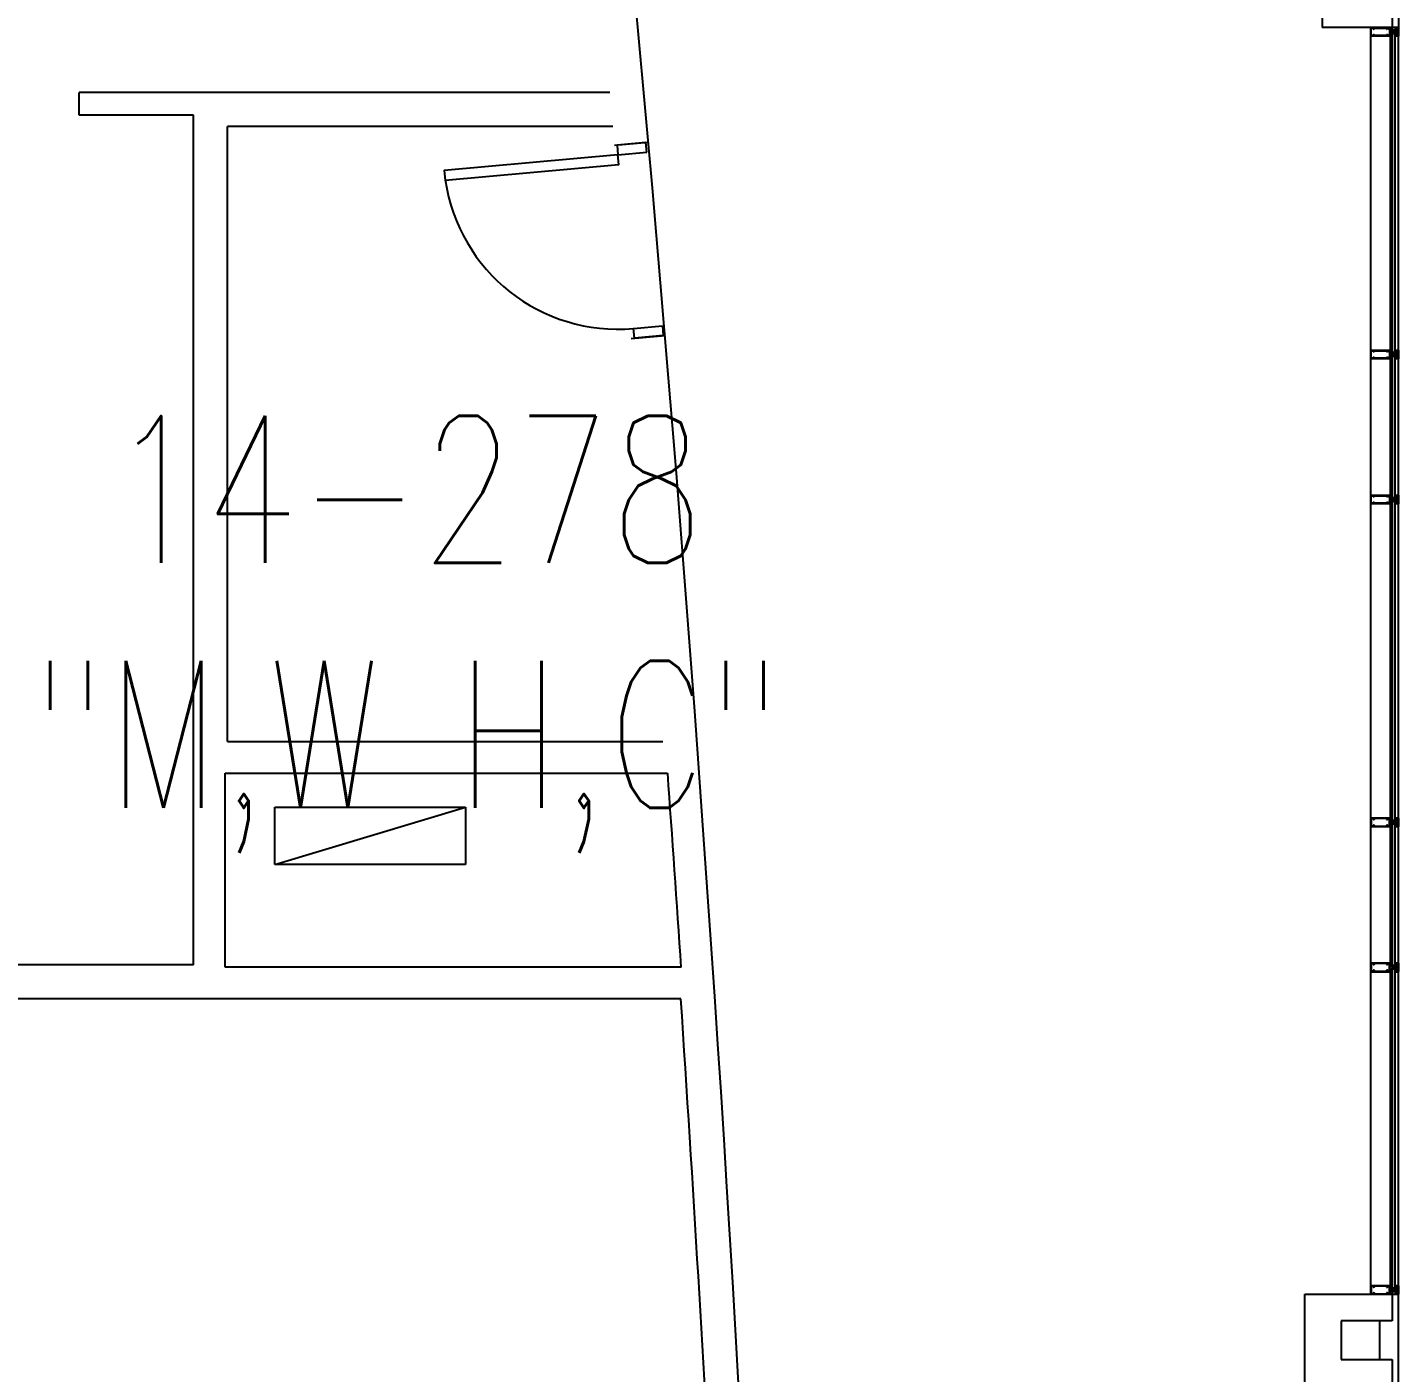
# Model space of a CAD drawing. Extents: x 11182 to 734459, y -1391328 to 152085.
# Drawn here: x 346629 to 353816, y -1300044 to -1292995 of the extents above; entities that cross this region are included whole.
import ezdxf
from ezdxf.enums import TextEntityAlignment as Align

# ---------------------------------------------------------------- set-up
doc = ezdxf.new("R2010")
doc.units = 0
doc.header["$LTSCALE"] = 500
doc.header["$MEASUREMENT"] = 0
for name, color, linetype in [('0_room_data', 7, 'CONTINUOUS'), ('1_Wall_Exist', 251, 'CONTINUOUS'), ('3_Text', 7, 'CONTINUOUS')]:
    doc.layers.add(name, color=color, linetype=linetype)
doc.styles.add('1_200', font='simplex.shx', dxfattribs={"width": 0.75, "height": 460})

# ---------------------------------------------------------------- blocks, each defined once
blk = doc.blocks.new('room_data')
at = {"layer": '3_Text', "style": '1_200', "width": 0.75}
for tag, p in [('ROOMNUM', (0, 0)), ('ROOMUSE', (0, -575))]:
    blk.add_attdef(tag, text='', height=345, dxfattribs=at).set_placement(p, align=Align.MIDDLE_CENTER)

msp = doc.modelspace()

# ---------------------------------------------------------------- linework, layer by layer
at = {"layer": '1_Wall_Exist'}
for p, q in [((353415.5, -1287873.3), (353415.5, -1292996.2)), ((353815.5, -1287873.3), (353815.5, -1292996.2)), ((353782.5, -1292945.2), (353782.5, -1299772.2)), ((353815.5, -1292996.2), (353415.5, -1292996.2)), ((353669.5, -1299633.7), (353669.5, -1292996.2)), ((353669.5, -1293041.2), (353669.5, -1292996.2)), ((353669.5, -1292996.2), (353771.1, -1292996.2)), ((353771.1, -1293041.2), (353669.5, -1293041.2)), ((353672.1, -1293038.1), (353672.1, -1292999.2)), ((353672.1, -1292999.2), (353681.8, -1292999.2)), ((353681.8, -1293038.1), (353672.1, -1293038.1)), ((353689.1, -1292999.2), (353751.6, -1292999.2)), ((353751.6, -1293038.1), (353689.1, -1293038.1)), ((353758.9, -1292999.2), (353763.8, -1292999.2)), ((353763.8, -1293038.1), (353758.9, -1293038.1)), ((353764.6, -1293000), (353764.6, -1293003.5)), ((353764.6, -1293033.8), (353764.6, -1293037.3)), ((353765.4, -1293004.3), (353767.8, -1293004.3)), ((353767.8, -1293033), (353765.4, -1293033)), ((353767.1, -1293000), (353767.1, -1293000.5)), ((353767.1, -1293000.5), (353767.1, -1293001)), ((353767.1, -1293036.4), (353767.1, -1293036.8)), ((353767.1, -1293036.8), (353767.1, -1293037.3)), ((353770.6, -1292999.2), (353767.9, -1292999.2)), ((353767.9, -1293001.8), (353770.6, -1293001.8)), ((353770.6, -1293035.5), (353767.9, -1293035.6)), ((353767.9, -1293038.1), (353770.6, -1293038.1)), ((353768.5, -1293005.1), (353768.5, -1293013.2)), ((353768.5, -1293013.2), (353768.5, -1293024.2)), ((353768.5, -1293024.2), (353768.5, -1293032.2)), ((353771.1, -1292999), (353770.6, -1292999.5)), ((353770.6, -1292999.5), (353770.6, -1292999.2)), ((353770.6, -1293001.8), (353770.6, -1293001.5)), ((353770.6, -1293001.5), (353771.1, -1293002)), ((353771.1, -1293035.3), (353770.6, -1293035.8)), ((353770.6, -1293035.8), (353770.6, -1293035.5)), ((353770.6, -1293038.1), (353770.6, -1293037.9)), ((353770.6, -1293037.9), (353771.1, -1293038.4)), ((353771.1, -1292996.2), (353771.1, -1292999)), ((353771.1, -1293002), (353771.1, -1293015.2)), ((353771.1, -1293015.2), (353772.7, -1293015.2)), ((353772.7, -1293022.1), (353771.1, -1293022.1)), ((353771.1, -1293022.1), (353771.1, -1293035.3)), ((353771.1, -1293038.4), (353771.1, -1293041.2)), ((353772.7, -1293013.6), (353782.4, -1293013.6)), ((353772.7, -1293015.2), (353772.7, -1293013.6)), ((353772.7, -1293023.7), (353772.7, -1293022.1)), ((353782.4, -1293023.7), (353772.7, -1293023.7)), ((353798.4, -1293008.9), (353773, -1293008.9)), ((353773, -1294699.4), (353773, -1293028.5)), ((353798.4, -1293028.5), (353773, -1293028.5)), ((353782.4, -1293013.6), (353782.4, -1293015.2)), ((353782.4, -1293015.2), (353784, -1293015.2)), ((353784, -1293022.1), (353782.4, -1293022.1)), ((353782.4, -1293022.1), (353782.4, -1293023.7)), ((353784, -1293013.6), (353799.7, -1293013.6)), ((353784, -1293015.2), (353784, -1293013.6)), ((353784, -1293023.7), (353784, -1293022.1)), ((353799.7, -1293023.7), (353784, -1293023.7)), ((353785.8, -1293017.3), (353785.8, -1293020.1)), ((353795.7, -1293016.5), (353786.6, -1293016.5)), ((353795.7, -1293020.8), (353786.6, -1293020.8)), ((353796.5, -1293023.5), (353796.7, -1293023.7)), ((353798.4, -1294699.4), (353798.4, -1293028.5)), ((353799.7, -1293000.1), (353799.7, -1292997.6)), ((353800.2, -1293000.6), (353799.7, -1293000.1)), ((353799.7, -1293002.7), (353800.2, -1293002.2)), ((353799.7, -1293002.7), (353799.7, -1293013.6)), ((353799.7, -1293034.7), (353799.7, -1293023.7)), ((353800.2, -1293035.2), (353799.7, -1293034.7)), ((353799.7, -1293037.2), (353800.2, -1293036.7)), ((353799.7, -1293039.7), (353799.7, -1293037.2)), ((353801.5, -1292997.1), (353799.8, -1292996.6)), ((353799.8, -1293040.7), (353801.5, -1293040.2)), ((353799.9, -1292996.2), (353815.5, -1292996.2)), ((353815.5, -1293041.2), (353799.9, -1293041.2)), ((353800, -1292997.4), (353801.3, -1292997.7)), ((353801.3, -1293039.6), (353800, -1293040)), ((353802.8, -1293000.1), (353800.2, -1293000.1)), ((353800.2, -1293000.1), (353800.2, -1293000.6)), ((353800.2, -1293002.2), (353800.2, -1293002.7)), ((353800.2, -1293002.7), (353802.8, -1293002.7)), ((353802.8, -1293034.7), (353800.2, -1293034.7)), ((353800.2, -1293034.7), (353800.2, -1293035.2)), ((353800.2, -1293036.7), (353800.2, -1293037.2)), ((353800.2, -1293037.2), (353802.8, -1293037.2)), ((353802.5, -1293005.6), (353802.8, -1293005.9)), ((353803.6, -1293001.9), (353803.6, -1293000.9)), ((353803.6, -1293036.4), (353803.6, -1293035.5)), ((353803.9, -1292998.4), (353805.9, -1292999)), ((353805.9, -1293038.4), (353803.9, -1293038.9)), ((353814.3, -1292997.4), (353804.2, -1292997.4)), ((353804.2, -1293039.9), (353814.3, -1293039.9)), ((353805.2, -1293018.1), (353804.9, -1293018.4)), ((353804.9, -1293018.4), (353805.2, -1293018.7)), ((353805.9, -1293002.7), (353805.2, -1293003.5)), ((353805.2, -1293003.5), (353805.2, -1293018.1)), ((353805.2, -1293018.7), (353805.2, -1293033.9)), ((353805.2, -1293033.9), (353805.9, -1293034.7)), ((353805.9, -1292999), (353805.9, -1293002.7)), ((353805.9, -1293034.7), (353805.9, -1293038.4)), ((353814.3, -1293039.9), (353814.3, -1292997.4)), ((353815.5, -1299633.7), (353815.5, -1292996.2)), ((353815.5, -1292996.2), (353815.5, -1293041.2)), ((346900.5, -1293454.7), (346900.5, -1293336.7)), ((349681.8, -1293336.7), (346900.5, -1293336.7)), ((347500.5, -1293454.7), (346900.5, -1293454.7)), ((347500.5, -1297906.7), (347500.5, -1293454.7)), ((347678.5, -1296737.7), (347678.5, -1293514.7)), ((349697.8, -1293514.7), (347678.5, -1293514.7)), ((349706.5, -1293613), (349883.8, -1293597)), ((349793.8, -1294624.8), (349971.1, -1294608.9)), ((353669.5, -1294731.7), (353669.5, -1294686.7)), ((353669.5, -1294686.7), (353771.1, -1294686.7)), ((353672.1, -1294728.6), (353672.1, -1294689.7)), ((353672.1, -1294689.7), (353681.8, -1294689.7)), ((353689.1, -1294689.7), (353751.6, -1294689.7)), ((353758.9, -1294689.7), (353763.8, -1294689.7)), ((353764.6, -1294690.5), (353764.6, -1294694)), ((353765.4, -1294694.8), (353767.8, -1294694.8)), ((353767.1, -1294690.5), (353767.1, -1294691)), ((353767.1, -1294691), (353767.1, -1294691.5)), ((353770.6, -1294689.7), (353767.9, -1294689.7)), ((353767.9, -1294692.3), (353770.6, -1294692.3)), ((353768.5, -1294695.6), (353768.5, -1294703.7)), ((353768.5, -1294703.7), (353768.5, -1294714.7)), ((353771.1, -1294689.5), (353770.6, -1294690)), ((353770.6, -1294690), (353770.6, -1294689.7)), ((353770.6, -1294692.3), (353770.6, -1294692)), ((353770.6, -1294692), (353771.1, -1294692.5)), ((353771.1, -1294686.7), (353771.1, -1294689.5)), ((353771.1, -1294692.5), (353771.1, -1294705.7)), ((353771.1, -1294705.7), (353772.7, -1294705.7)), ((353772.7, -1294712.6), (353771.1, -1294712.6)), ((353771.1, -1294712.6), (353771.1, -1294725.8)), ((353772.7, -1294704.1), (353782.4, -1294704.1)), ((353772.7, -1294705.7), (353772.7, -1294704.1)), ((353772.7, -1294714.2), (353772.7, -1294712.6)), ((353798.4, -1294699.4), (353773, -1294699.4)), ((353782.4, -1294704.1), (353782.4, -1294705.7)), ((353782.4, -1294705.7), (353784, -1294705.7)), ((353784, -1294712.6), (353782.4, -1294712.6)), ((353782.4, -1294712.6), (353782.4, -1294714.2)), ((353784, -1294704.1), (353799.7, -1294704.1)), ((353784, -1294705.7), (353784, -1294704.1)), ((353784, -1294714.2), (353784, -1294712.6)), ((353785.8, -1294707.8), (353785.8, -1294710.6)), ((353795.7, -1294707), (353786.6, -1294707)), ((353795.7, -1294711.3), (353786.6, -1294711.3)), ((353796.5, -1294714), (353796.7, -1294714.2)), ((353799.7, -1294690.6), (353799.7, -1294688.1)), ((353800.2, -1294691.1), (353799.7, -1294690.6)), ((353799.7, -1294693.2), (353800.2, -1294692.7)), ((353799.7, -1294693.2), (353799.7, -1294704.1)), ((353801.5, -1294687.6), (353799.8, -1294687.1)), ((353799.9, -1294686.7), (353815.5, -1294686.7)), ((353800, -1294687.9), (353801.3, -1294688.2)), ((353802.8, -1294690.6), (353800.2, -1294690.6)), ((353800.2, -1294690.6), (353800.2, -1294691.1)), ((353800.2, -1294692.7), (353800.2, -1294693.2)), ((353800.2, -1294693.2), (353802.8, -1294693.2)), ((353802.5, -1294696.1), (353802.8, -1294696.4)), ((353803.6, -1294692.4), (353803.6, -1294691.4)), ((353803.9, -1294688.9), (353805.9, -1294689.5)), ((353814.3, -1294687.9), (353804.2, -1294687.9)), ((353805.2, -1294708.6), (353804.9, -1294708.9)), ((353804.9, -1294708.9), (353805.2, -1294709.2)), ((353805.9, -1294693.2), (353805.2, -1294694)), ((353805.2, -1294694), (353805.2, -1294708.6)), ((353805.2, -1294709.2), (353805.2, -1294724.4)), ((353805.9, -1294689.5), (353805.9, -1294693.2)), ((353814.3, -1294730.4), (353814.3, -1294687.9)), ((353815.5, -1294686.7), (353815.5, -1294731.7)), ((353771.1, -1294731.7), (353669.5, -1294731.7)), ((353681.8, -1294728.6), (353672.1, -1294728.6)), ((353751.6, -1294728.6), (353689.1, -1294728.6)), ((353763.8, -1294728.6), (353758.9, -1294728.6)), ((353764.6, -1294724.3), (353764.6, -1294727.8)), ((353767.8, -1294723.5), (353765.4, -1294723.5)), ((353767.1, -1294726.9), (353767.1, -1294727.3)), ((353767.1, -1294727.3), (353767.1, -1294727.8)), ((353770.6, -1294726), (353767.9, -1294726.1)), ((353767.9, -1294728.6), (353770.6, -1294728.6)), ((353768.5, -1294714.7), (353768.5, -1294722.7)), ((353771.1, -1294725.8), (353770.6, -1294726.3)), ((353770.6, -1294726.3), (353770.6, -1294726)), ((353770.6, -1294728.6), (353770.6, -1294728.4)), ((353770.6, -1294728.4), (353771.1, -1294728.9)), ((353771.1, -1294728.9), (353771.1, -1294731.7)), ((353782.4, -1294714.2), (353772.7, -1294714.2)), ((353773, -1295459.4), (353773, -1294719)), ((353798.4, -1294719), (353773, -1294719)), ((353799.7, -1294714.2), (353784, -1294714.2)), ((353798.4, -1295459.4), (353798.4, -1294719)), ((353799.7, -1294725.2), (353799.7, -1294714.2)), ((353800.2, -1294725.7), (353799.7, -1294725.2)), ((353799.7, -1294727.7), (353800.2, -1294727.2)), ((353799.7, -1294730.2), (353799.7, -1294727.7)), ((353799.8, -1294731.2), (353801.5, -1294730.7)), ((353815.5, -1294731.7), (353799.9, -1294731.7)), ((353801.3, -1294730.1), (353800, -1294730.5)), ((353802.8, -1294725.2), (353800.2, -1294725.2)), ((353800.2, -1294725.2), (353800.2, -1294725.7)), ((353800.2, -1294727.2), (353800.2, -1294727.7)), ((353800.2, -1294727.7), (353802.8, -1294727.7)), ((353803.6, -1294726.9), (353803.6, -1294726)), ((353805.9, -1294728.9), (353803.9, -1294729.4)), ((353804.2, -1294730.4), (353814.3, -1294730.4)), ((353805.2, -1294724.4), (353805.9, -1294725.2)), ((353805.9, -1294725.2), (353805.9, -1294728.9)), ((353669.5, -1295491.7), (353669.5, -1295446.7)), ((353669.5, -1295446.7), (353771.1, -1295446.7)), ((353771.1, -1295491.7), (353669.5, -1295491.7)), ((353672.1, -1295488.6), (353672.1, -1295449.7)), ((353672.1, -1295449.7), (353681.8, -1295449.7)), ((353681.8, -1295488.6), (353672.1, -1295488.6)), ((353689.1, -1295449.7), (353751.6, -1295449.7)), ((353751.6, -1295488.6), (353689.1, -1295488.6)), ((353758.9, -1295449.7), (353763.8, -1295449.7)), ((353763.8, -1295488.6), (353758.9, -1295488.6)), ((353764.6, -1295450.5), (353764.6, -1295454)), ((353764.6, -1295484.3), (353764.6, -1295487.8)), ((353765.4, -1295454.8), (353767.8, -1295454.8)), ((353767.8, -1295483.5), (353765.4, -1295483.5)), ((353767.1, -1295450.5), (353767.1, -1295451)), ((353767.1, -1295451), (353767.1, -1295451.5)), ((353767.1, -1295486.9), (353767.1, -1295487.3)), ((353767.1, -1295487.3), (353767.1, -1295487.8)), ((353770.6, -1295449.7), (353767.9, -1295449.7)), ((353767.9, -1295452.3), (353770.6, -1295452.3)), ((353770.6, -1295486), (353767.9, -1295486.1)), ((353767.9, -1295488.6), (353770.6, -1295488.6)), ((353768.5, -1295455.6), (353768.5, -1295463.7)), ((353768.5, -1295463.7), (353768.5, -1295474.7)), ((353768.5, -1295474.7), (353768.5, -1295482.7)), ((353771.1, -1295449.5), (353770.6, -1295450)), ((353770.6, -1295450), (353770.6, -1295449.7)), ((353770.6, -1295452.3), (353770.6, -1295452)), ((353770.6, -1295452), (353771.1, -1295452.5)), ((353771.1, -1295485.8), (353770.6, -1295486.3)), ((353770.6, -1295486.3), (353770.6, -1295486)), ((353770.6, -1295488.6), (353770.6, -1295488.4)), ((353770.6, -1295488.4), (353771.1, -1295488.9)), ((353771.1, -1295446.7), (353771.1, -1295449.5)), ((353771.1, -1295452.5), (353771.1, -1295465.7)), ((353771.1, -1295465.7), (353772.7, -1295465.7)), ((353772.7, -1295472.6), (353771.1, -1295472.6)), ((353771.1, -1295472.6), (353771.1, -1295485.8)), ((353771.1, -1295488.9), (353771.1, -1295491.7)), ((353772.7, -1295464.1), (353782.4, -1295464.1)), ((353772.7, -1295465.7), (353772.7, -1295464.1)), ((353772.7, -1295474.2), (353772.7, -1295472.6)), ((353782.4, -1295474.2), (353772.7, -1295474.2)), ((353798.4, -1295459.4), (353773, -1295459.4)), ((353773, -1297150.9), (353773, -1295479)), ((353798.4, -1295479), (353773, -1295479)), ((353782.4, -1295464.1), (353782.4, -1295465.7)), ((353782.4, -1295465.7), (353784, -1295465.7)), ((353784, -1295472.6), (353782.4, -1295472.6)), ((353782.4, -1295472.6), (353782.4, -1295474.2)), ((353784, -1295464.1), (353799.7, -1295464.1)), ((353784, -1295465.7), (353784, -1295464.1)), ((353784, -1295474.2), (353784, -1295472.6)), ((353799.7, -1295474.2), (353784, -1295474.2)), ((353785.8, -1295467.8), (353785.8, -1295470.6)), ((353795.7, -1295467), (353786.6, -1295467)), ((353795.7, -1295471.3), (353786.6, -1295471.3)), ((353796.5, -1295474), (353796.7, -1295474.2)), ((353798.4, -1297150.9), (353798.4, -1295479)), ((353799.7, -1295450.6), (353799.7, -1295448.1)), ((353800.2, -1295451.1), (353799.7, -1295450.6)), ((353799.7, -1295453.2), (353800.2, -1295452.7)), ((353799.7, -1295453.2), (353799.7, -1295464.1)), ((353799.7, -1295485.2), (353799.7, -1295474.2)), ((353800.2, -1295485.7), (353799.7, -1295485.2)), ((353799.7, -1295487.7), (353800.2, -1295487.2)), ((353799.7, -1295490.2), (353799.7, -1295487.7)), ((353801.5, -1295447.6), (353799.8, -1295447.1)), ((353799.8, -1295491.2), (353801.5, -1295490.7)), ((353799.9, -1295446.7), (353815.5, -1295446.7)), ((353815.5, -1295491.7), (353799.9, -1295491.7)), ((353800, -1295447.9), (353801.3, -1295448.2)), ((353801.3, -1295490.1), (353800, -1295490.5)), ((353802.8, -1295450.6), (353800.2, -1295450.6)), ((353800.2, -1295450.6), (353800.2, -1295451.1)), ((353800.2, -1295452.7), (353800.2, -1295453.2)), ((353800.2, -1295453.2), (353802.8, -1295453.2)), ((353802.8, -1295485.2), (353800.2, -1295485.2)), ((353800.2, -1295485.2), (353800.2, -1295485.7)), ((353800.2, -1295487.2), (353800.2, -1295487.7)), ((353800.2, -1295487.7), (353802.8, -1295487.7)), ((353802.5, -1295456.1), (353802.8, -1295456.4)), ((353803.6, -1295452.4), (353803.6, -1295451.4)), ((353803.6, -1295486.9), (353803.6, -1295486)), ((353803.9, -1295448.9), (353805.9, -1295449.5)), ((353805.9, -1295488.9), (353803.9, -1295489.4)), ((353814.3, -1295447.9), (353804.2, -1295447.9)), ((353804.2, -1295490.4), (353814.3, -1295490.4)), ((353805.2, -1295468.6), (353804.9, -1295468.9)), ((353804.9, -1295468.9), (353805.2, -1295469.2)), ((353805.9, -1295453.2), (353805.2, -1295454)), ((353805.2, -1295454), (353805.2, -1295468.6)), ((353805.2, -1295469.2), (353805.2, -1295484.4)), ((353805.2, -1295484.4), (353805.9, -1295485.2)), ((353805.9, -1295449.5), (353805.9, -1295453.2)), ((353805.9, -1295485.2), (353805.9, -1295488.9)), ((353814.3, -1295490.4), (353814.3, -1295447.9)), ((353815.5, -1295446.7), (353815.5, -1295491.7)), ((347678.5, -1296737.7), (349959.8, -1296737.7)), ((347665.5, -1297919.7), (347665.5, -1296902.7)), ((347665.5, -1296902.7), (349984.9, -1296902.7)), ((347925.7, -1297381.2), (347925.7, -1297081.2)), ((347925.7, -1297081.2), (348925.7, -1297081.2)), ((347925.7, -1297381.2), (348925.7, -1297081.2)), ((348925.7, -1297081.2), (348925.7, -1297381.2)), ((353669.5, -1297138.2), (353669.5, -1297183.2)), ((353771.1, -1297138.2), (353669.5, -1297138.2)), ((353672.1, -1297141.2), (353672.1, -1297180.1)), ((353681.8, -1297141.2), (353672.1, -1297141.2)), ((353751.6, -1297141.2), (353689.1, -1297141.2)), ((353763.8, -1297141.2), (353758.9, -1297141.2)), ((353764.6, -1297145.5), (353764.6, -1297142)), ((353767.8, -1297146.3), (353765.4, -1297146.3)), ((353767.1, -1297142.5), (353767.1, -1297142)), ((353767.1, -1297143), (353767.1, -1297142.5)), ((353767.9, -1297141.2), (353770.6, -1297141.2)), ((353770.6, -1297143.8), (353767.9, -1297143.8)), ((353768.5, -1297155.2), (353768.5, -1297147.1)), ((353768.5, -1297166.2), (353768.5, -1297155.2)), ((353770.6, -1297141.5), (353771.1, -1297141)), ((353770.6, -1297141.2), (353770.6, -1297141.5)), ((353771.1, -1297144), (353770.6, -1297143.5)), ((353770.6, -1297143.5), (353770.6, -1297143.8)), ((353771.1, -1297141), (353771.1, -1297138.2)), ((353771.1, -1297157.2), (353771.1, -1297144)), ((353772.7, -1297157.2), (353771.1, -1297157.2)), ((353782.4, -1297155.6), (353772.7, -1297155.6)), ((353772.7, -1297155.6), (353772.7, -1297157.2)), ((353798.4, -1297150.9), (353773, -1297150.9)), ((353782.4, -1297157.2), (353782.4, -1297155.6)), ((353784, -1297157.2), (353782.4, -1297157.2)), ((353799.7, -1297155.6), (353784, -1297155.6)), ((353784, -1297155.6), (353784, -1297157.2)), ((353796.5, -1297155.9), (353796.7, -1297155.6)), ((353799.7, -1297139.6), (353799.7, -1297142.1)), ((353799.7, -1297142.1), (353800.2, -1297142.6)), ((353800.2, -1297144.1), (353799.7, -1297144.6)), ((353799.8, -1297138.6), (353801.5, -1297139.1)), ((353815.5, -1297138.2), (353799.9, -1297138.2)), ((353801.3, -1297139.7), (353800, -1297139.3)), ((353800.2, -1297142.1), (353802.8, -1297142.1)), ((353800.2, -1297142.6), (353800.2, -1297142.1)), ((353800.2, -1297144.6), (353800.2, -1297144.1)), ((353802.8, -1297144.6), (353800.2, -1297144.6)), ((353803.6, -1297142.9), (353803.6, -1297143.8)), ((353805.9, -1297140.9), (353803.9, -1297140.4)), ((353804.2, -1297139.4), (353814.3, -1297139.4)), ((353805.2, -1297145.4), (353805.9, -1297144.6)), ((353805.2, -1297160.7), (353805.2, -1297145.4)), ((353805.9, -1297144.6), (353805.9, -1297140.9)), ((353814.3, -1297139.4), (353814.3, -1297181.9)), ((353815.5, -1297183.2), (353815.5, -1297138.2)), ((353669.5, -1297183.2), (353771.1, -1297183.2)), ((353672.1, -1297180.1), (353681.8, -1297180.1)), ((353689.1, -1297180.1), (353751.6, -1297180.1)), ((353758.9, -1297180.1), (353763.8, -1297180.1)), ((353764.6, -1297179.3), (353764.6, -1297175.8)), ((353765.4, -1297175), (353767.8, -1297175)), ((353767.1, -1297178.8), (353767.1, -1297178.4)), ((353767.1, -1297179.3), (353767.1, -1297178.8)), ((353767.9, -1297177.6), (353770.6, -1297177.5)), ((353770.6, -1297180.1), (353767.9, -1297180.1)), ((353768.5, -1297174.2), (353768.5, -1297166.2)), ((353770.6, -1297177.8), (353771.1, -1297177.3)), ((353770.6, -1297177.5), (353770.6, -1297177.8)), ((353771.1, -1297180.4), (353770.6, -1297179.9)), ((353770.6, -1297179.9), (353770.6, -1297180.1)), ((353771.1, -1297164.1), (353772.7, -1297164.1)), ((353771.1, -1297177.3), (353771.1, -1297164.1)), ((353771.1, -1297183.2), (353771.1, -1297180.4)), ((353772.7, -1297164.1), (353772.7, -1297165.7)), ((353772.7, -1297165.7), (353782.4, -1297165.7)), ((353773, -1297910.9), (353773, -1297170.5)), ((353798.4, -1297170.5), (353773, -1297170.5)), ((353782.4, -1297165.7), (353782.4, -1297164.1)), ((353782.4, -1297164.1), (353784, -1297164.1)), ((353784, -1297164.1), (353784, -1297165.7)), ((353784, -1297165.7), (353799.7, -1297165.7)), ((353785.8, -1297162.1), (353785.8, -1297159.3)), ((353795.7, -1297158.5), (353786.6, -1297158.5)), ((353795.7, -1297162.8), (353786.6, -1297162.8)), ((353798.4, -1297910.9), (353798.4, -1297170.5)), ((353799.7, -1297165.7), (353799.7, -1297176.6)), ((353799.7, -1297176.6), (353800.2, -1297177.2)), ((353800.2, -1297178.7), (353799.7, -1297179.2)), ((353799.7, -1297179.2), (353799.7, -1297181.7)), ((353801.5, -1297182.2), (353799.8, -1297182.7)), ((353799.9, -1297183.2), (353815.5, -1297183.2)), ((353800, -1297181.9), (353801.3, -1297181.6)), ((353800.2, -1297176.6), (353802.8, -1297176.6)), ((353800.2, -1297177.2), (353800.2, -1297176.6)), ((353800.2, -1297179.2), (353800.2, -1297178.7)), ((353802.8, -1297179.2), (353800.2, -1297179.2)), ((353802.5, -1297173.8), (353802.8, -1297173.4)), ((353803.6, -1297177.4), (353803.6, -1297178.4)), ((353803.9, -1297180.9), (353805.9, -1297180.3)), ((353814.3, -1297181.9), (353804.2, -1297181.9)), ((353804.9, -1297160.9), (353805.2, -1297160.7)), ((353805.2, -1297161.2), (353804.9, -1297160.9)), ((353805.2, -1297175.9), (353805.2, -1297161.2)), ((353805.9, -1297176.6), (353805.2, -1297175.9)), ((353805.9, -1297180.3), (353805.9, -1297176.6)), ((348925.7, -1297381.2), (347925.7, -1297381.2)), ((347500.5, -1297906.7), (345428.5, -1297906.7)), ((350056, -1297919.7), (347665.5, -1297919.7)), ((353669.5, -1297898.2), (353669.5, -1297943.2)), ((353771.1, -1297898.2), (353669.5, -1297898.2)), ((353669.5, -1297943.2), (353771.1, -1297943.2)), ((353672.1, -1297901.2), (353672.1, -1297940.1)), ((353681.8, -1297901.2), (353672.1, -1297901.2)), ((353672.1, -1297940.1), (353681.8, -1297940.1)), ((353751.6, -1297901.2), (353689.1, -1297901.2)), ((353689.1, -1297940.1), (353751.6, -1297940.1)), ((353763.8, -1297901.2), (353758.9, -1297901.2)), ((353758.9, -1297940.1), (353763.8, -1297940.1)), ((353764.6, -1297905.5), (353764.6, -1297902)), ((353764.6, -1297939.3), (353764.6, -1297935.8)), ((353767.8, -1297906.3), (353765.4, -1297906.3)), ((353765.4, -1297935), (353767.8, -1297935)), ((353767.1, -1297902.5), (353767.1, -1297902)), ((353767.1, -1297903), (353767.1, -1297902.5)), ((353767.1, -1297938.8), (353767.1, -1297938.4)), ((353767.1, -1297939.3), (353767.1, -1297938.8)), ((353767.9, -1297901.2), (353770.6, -1297901.2)), ((353770.6, -1297903.8), (353767.9, -1297903.8)), ((353767.9, -1297937.6), (353770.6, -1297937.5)), ((353770.6, -1297940.1), (353767.9, -1297940.1)), ((353768.5, -1297915.2), (353768.5, -1297907.1)), ((353768.5, -1297926.2), (353768.5, -1297915.2)), ((353768.5, -1297934.2), (353768.5, -1297926.2)), ((353770.6, -1297901.5), (353771.1, -1297901)), ((353770.6, -1297901.2), (353770.6, -1297901.5)), ((353771.1, -1297904), (353770.6, -1297903.5)), ((353770.6, -1297903.5), (353770.6, -1297903.8)), ((353770.6, -1297937.8), (353771.1, -1297937.3)), ((353770.6, -1297937.5), (353770.6, -1297937.8)), ((353771.1, -1297940.4), (353770.6, -1297939.9)), ((353770.6, -1297939.9), (353770.6, -1297940.1)), ((353771.1, -1297901), (353771.1, -1297898.2)), ((353771.1, -1297917.2), (353771.1, -1297904)), ((353772.7, -1297917.2), (353771.1, -1297917.2)), ((353771.1, -1297924.1), (353772.7, -1297924.1)), ((353771.1, -1297937.3), (353771.1, -1297924.1)), ((353771.1, -1297943.2), (353771.1, -1297940.4)), ((353782.4, -1297915.6), (353772.7, -1297915.6)), ((353772.7, -1297915.6), (353772.7, -1297917.2)), ((353772.7, -1297924.1), (353772.7, -1297925.7)), ((353772.7, -1297925.7), (353782.4, -1297925.7)), ((353798.4, -1297910.9), (353773, -1297910.9)), ((353773, -1299601.4), (353773, -1297930.5)), ((353798.4, -1297930.5), (353773, -1297930.5)), ((353782.4, -1297917.2), (353782.4, -1297915.6)), ((353784, -1297917.2), (353782.4, -1297917.2)), ((353782.4, -1297925.7), (353782.4, -1297924.1)), ((353782.4, -1297924.1), (353784, -1297924.1)), ((353799.7, -1297915.6), (353784, -1297915.6)), ((353784, -1297915.6), (353784, -1297917.2)), ((353784, -1297924.1), (353784, -1297925.7)), ((353784, -1297925.7), (353799.7, -1297925.7)), ((353785.8, -1297922.1), (353785.8, -1297919.3)), ((353795.7, -1297918.5), (353786.6, -1297918.5)), ((353795.7, -1297922.8), (353786.6, -1297922.8)), ((353796.5, -1297915.9), (353796.7, -1297915.6)), ((353798.4, -1299601.4), (353798.4, -1297930.5)), ((353799.7, -1297899.6), (353799.7, -1297902.1)), ((353799.7, -1297902.1), (353800.2, -1297902.6)), ((353800.2, -1297904.1), (353799.7, -1297904.6)), ((353799.7, -1297925.7), (353799.7, -1297936.6)), ((353799.7, -1297936.6), (353800.2, -1297937.2)), ((353800.2, -1297938.7), (353799.7, -1297939.2)), ((353799.7, -1297939.2), (353799.7, -1297941.7)), ((353799.8, -1297898.6), (353801.5, -1297899.1)), ((353801.5, -1297942.2), (353799.8, -1297942.7)), ((353815.5, -1297898.2), (353799.9, -1297898.2)), ((353799.9, -1297943.2), (353815.5, -1297943.2)), ((353801.3, -1297899.7), (353800, -1297899.3)), ((353800, -1297941.9), (353801.3, -1297941.6)), ((353800.2, -1297902.1), (353802.8, -1297902.1)), ((353800.2, -1297902.6), (353800.2, -1297902.1)), ((353800.2, -1297904.6), (353800.2, -1297904.1)), ((353802.8, -1297904.6), (353800.2, -1297904.6)), ((353800.2, -1297936.6), (353802.8, -1297936.6)), ((353800.2, -1297937.2), (353800.2, -1297936.6)), ((353800.2, -1297939.2), (353800.2, -1297938.7)), ((353802.8, -1297939.2), (353800.2, -1297939.2)), ((353802.5, -1297933.8), (353802.8, -1297933.4)), ((353803.6, -1297902.9), (353803.6, -1297903.8)), ((353803.6, -1297937.4), (353803.6, -1297938.4)), ((353805.9, -1297900.9), (353803.9, -1297900.4)), ((353803.9, -1297940.9), (353805.9, -1297940.3)), ((353804.2, -1297899.4), (353814.3, -1297899.4)), ((353814.3, -1297941.9), (353804.2, -1297941.9)), ((353804.9, -1297920.9), (353805.2, -1297920.7)), ((353805.2, -1297921.2), (353804.9, -1297920.9)), ((353805.2, -1297905.4), (353805.9, -1297904.6)), ((353805.2, -1297920.7), (353805.2, -1297905.4)), ((353805.2, -1297935.9), (353805.2, -1297921.2)), ((353805.9, -1297936.6), (353805.2, -1297935.9)), ((353805.9, -1297904.6), (353805.9, -1297900.9)), ((353805.9, -1297940.3), (353805.9, -1297936.6)), ((353814.3, -1297899.4), (353814.3, -1297941.9)), ((353815.5, -1297943.2), (353815.5, -1297898.2)), ((350054.1, -1298084.7), (337267, -1298084.7)), ((353669.5, -1299588.7), (353669.5, -1299633.7)), ((353771.1, -1299588.7), (353669.5, -1299588.7)), ((353672.1, -1299591.7), (353672.1, -1299630.6)), ((353681.8, -1299591.7), (353672.1, -1299591.7)), ((353751.6, -1299591.7), (353689.1, -1299591.7)), ((353763.8, -1299591.7), (353758.9, -1299591.7)), ((353764.6, -1299596), (353764.6, -1299592.5)), ((353767.8, -1299596.8), (353765.4, -1299596.8)), ((353767.1, -1299593), (353767.1, -1299592.5)), ((353767.1, -1299593.5), (353767.1, -1299593)), ((353767.9, -1299591.7), (353770.6, -1299591.7)), ((353770.6, -1299594.3), (353767.9, -1299594.3)), ((353768.5, -1299605.7), (353768.5, -1299597.6)), ((353770.6, -1299592), (353771.1, -1299591.5)), ((353770.6, -1299591.7), (353770.6, -1299592)), ((353771.1, -1299594.5), (353770.6, -1299594)), ((353770.6, -1299594), (353770.6, -1299594.3)), ((353771.1, -1299591.5), (353771.1, -1299588.7)), ((353771.1, -1299607.7), (353771.1, -1299594.5)), ((353799.7, -1299590.1), (353799.7, -1299592.6)), ((353799.7, -1299592.6), (353800.2, -1299593.1)), ((353800.2, -1299594.6), (353799.7, -1299595.1)), ((353799.8, -1299589.1), (353801.5, -1299589.6)), ((353815.5, -1299588.7), (353799.9, -1299588.7)), ((353801.3, -1299590.2), (353800, -1299589.8)), ((353800.2, -1299592.6), (353802.8, -1299592.6)), ((353800.2, -1299593.1), (353800.2, -1299592.6)), ((353800.2, -1299595.1), (353800.2, -1299594.6)), ((353802.8, -1299595.1), (353800.2, -1299595.1)), ((353803.6, -1299593.4), (353803.6, -1299594.3)), ((353805.9, -1299591.4), (353803.9, -1299590.9)), ((353804.2, -1299589.9), (353814.3, -1299589.9)), ((353805.2, -1299595.9), (353805.9, -1299595.1)), ((353805.2, -1299611.2), (353805.2, -1299595.9)), ((353805.9, -1299595.1), (353805.9, -1299591.4)), ((353814.3, -1299589.9), (353814.3, -1299632.4)), ((353815.5, -1299633.7), (353815.5, -1299588.7)), ((353323.5, -1299633.7), (353815.5, -1299633.7)), ((353323.5, -1300113.7), (353323.5, -1299633.7)), ((353669.5, -1299633.7), (353771.1, -1299633.7)), ((353672.1, -1299630.6), (353681.8, -1299630.6)), ((353689.1, -1299630.6), (353751.6, -1299630.6)), ((353758.9, -1299630.6), (353763.8, -1299630.6)), ((353764.6, -1299629.8), (353764.6, -1299626.3)), ((353765.4, -1299625.5), (353767.8, -1299625.5)), ((353767.1, -1299629.3), (353767.1, -1299628.9)), ((353767.1, -1299629.8), (353767.1, -1299629.3)), ((353767.9, -1299628.1), (353770.6, -1299628)), ((353770.6, -1299630.6), (353767.9, -1299630.6)), ((353768.5, -1299616.7), (353768.5, -1299605.7)), ((353768.5, -1299624.7), (353768.5, -1299616.7)), ((353770.6, -1299628.3), (353771.1, -1299627.8)), ((353770.6, -1299628), (353770.6, -1299628.3)), ((353771.1, -1299630.9), (353770.6, -1299630.4)), ((353770.6, -1299630.4), (353770.6, -1299630.6)), ((353772.7, -1299607.7), (353771.1, -1299607.7)), ((353771.1, -1299614.6), (353772.7, -1299614.6)), ((353771.1, -1299627.8), (353771.1, -1299614.6)), ((353771.1, -1299633.7), (353771.1, -1299630.9)), ((353782.4, -1299606.1), (353772.7, -1299606.1)), ((353772.7, -1299606.1), (353772.7, -1299607.7)), ((353772.7, -1299614.6), (353772.7, -1299616.2)), ((353772.7, -1299616.2), (353782.4, -1299616.2)), ((353798.4, -1299601.4), (353773, -1299601.4)), ((353798.4, -1299621), (353773, -1299621)), ((353782.4, -1299607.7), (353782.4, -1299606.1)), ((353784, -1299607.7), (353782.4, -1299607.7)), ((353782.4, -1299616.2), (353782.4, -1299614.6)), ((353782.4, -1299614.6), (353784, -1299614.6)), ((353799.7, -1299606.1), (353784, -1299606.1)), ((353784, -1299606.1), (353784, -1299607.7)), ((353784, -1299614.6), (353784, -1299616.2)), ((353784, -1299616.2), (353799.7, -1299616.2)), ((353785.8, -1299612.6), (353785.8, -1299609.8)), ((353795.7, -1299609), (353786.6, -1299609)), ((353795.7, -1299613.3), (353786.6, -1299613.3)), ((353796.5, -1299606.4), (353796.7, -1299606.1)), ((353799.7, -1299616.2), (353799.7, -1299627.1)), ((353799.7, -1299627.1), (353800.2, -1299627.7)), ((353800.2, -1299629.2), (353799.7, -1299629.7)), ((353799.7, -1299629.7), (353799.7, -1299632.2)), ((353801.5, -1299632.7), (353799.8, -1299633.2)), ((353799.9, -1299633.7), (353815.5, -1299633.7)), ((353800, -1299632.4), (353801.3, -1299632.1)), ((353800.2, -1299627.1), (353802.8, -1299627.1)), ((353800.2, -1299627.7), (353800.2, -1299627.1)), ((353800.2, -1299629.7), (353800.2, -1299629.2)), ((353802.8, -1299629.7), (353800.2, -1299629.7)), ((353802.5, -1299624.3), (353802.8, -1299623.9)), ((353803.6, -1299627.9), (353803.6, -1299628.9)), ((353803.9, -1299631.4), (353805.9, -1299630.8)), ((353814.3, -1299632.4), (353804.2, -1299632.4)), ((353804.9, -1299611.4), (353805.2, -1299611.2)), ((353805.2, -1299611.7), (353804.9, -1299611.4)), ((353805.2, -1299626.4), (353805.2, -1299611.7)), ((353805.9, -1299627.1), (353805.2, -1299626.4)), ((353805.9, -1299630.8), (353805.9, -1299627.1)), ((353815.5, -1300113.7), (353815.5, -1299633.7)), ((353514, -1299772.2), (353514, -1299975.2)), ((353782.5, -1299772.2), (353514, -1299772.2)), ((353717, -1299975.2), (353717, -1299772.2)), ((353514, -1299975.2), (353782.5, -1299975.2)), ((353782.5, -1299975.2), (353782.5, -1307392.2))]:
    msp.add_line(p, q, dxfattribs=at)
for points in [[(353792.1, -1293016.5), (353792.1, -1293020.8)], [(353799.7, -1293029), (353802.8, -1293032.1), (353802.8, -1293005.2), (353799.7, -1293008.4)], [(353792.1, -1294707), (353792.1, -1294711.3)], [(353799.7, -1294719.5), (353802.8, -1294722.6), (353802.8, -1294695.7), (353799.7, -1294698.9)], [(353792.1, -1295467), (353792.1, -1295471.3)], [(353799.7, -1295479.5), (353802.8, -1295482.6), (353802.8, -1295455.7), (353799.7, -1295458.9)], [(353799.7, -1297155.6), (353799.7, -1297144.6)], [(353799.7, -1297150.3), (353802.8, -1297147.2), (353802.8, -1297174.1), (353799.7, -1297170.9)], [(353792.1, -1297162.8), (353792.1, -1297158.5)], [(353792.1, -1297922.8), (353792.1, -1297918.5)], [(353799.7, -1297915.6), (353799.7, -1297904.6)], [(353799.7, -1297910.3), (353802.8, -1297907.2), (353802.8, -1297934.1), (353799.7, -1297930.9)], [(353799.7, -1299606.1), (353799.7, -1299595.1)], [(353799.7, -1299600.8), (353802.8, -1299597.7), (353802.8, -1299624.6), (353799.7, -1299621.4)], [(353792.1, -1299613.3), (353792.1, -1299609)]]:
    msp.add_lwpolyline(points, dxfattribs=at)
for points in [[(353796.5, -1293013.6), (353796.5, -1293015.7, -0.414214), (353795.7, -1293016.5)], [(353795.7, -1293020.8, -0.414214), (353796.5, -1293021.6), (353796.5, -1293023.7)], [(353796.5, -1294704.1), (353796.5, -1294706.2, -0.414214), (353795.7, -1294707)], [(353795.7, -1294711.3, -0.414214), (353796.5, -1294712.1), (353796.5, -1294714.2)], [(353796.5, -1295464.1), (353796.5, -1295466.2, -0.414214), (353795.7, -1295467)], [(353795.7, -1295471.3, -0.414214), (353796.5, -1295472.1), (353796.5, -1295474.2)], [(353795.7, -1297158.5, 0.414214), (353796.5, -1297157.7), (353796.5, -1297155.6)], [(353796.5, -1297165.7), (353796.5, -1297163.6, 0.414214), (353795.7, -1297162.8)], [(353795.7, -1297918.5, 0.414214), (353796.5, -1297917.7), (353796.5, -1297915.6)], [(353796.5, -1297925.7), (353796.5, -1297923.6, 0.414214), (353795.7, -1297922.8)], [(353795.7, -1299609, 0.414214), (353796.5, -1299608.2), (353796.5, -1299606.1)], [(353796.5, -1299616.2), (353796.5, -1299614.1, 0.414214), (353795.7, -1299613.3)]]:
    msp.add_lwpolyline(points, format="xyb", dxfattribs=at)
for points in [[(349875.4, -1293648.8), (349870.9, -1293598.2), (349719.5, -1293611.8), (349724, -1293662.4)], [(348818.2, -1293794.8), (349728.6, -1293713), (349724, -1293662.4), (348813.7, -1293744.2)], [(349957.2, -1294559.1), (349961.7, -1294609.7), (349810.4, -1294623.3), (349805.8, -1294572.7)]]:
    msp.add_lwpolyline(points, close=True, dxfattribs=at)
for centre, radius, start, end in [((146666.9, -1311643.7), 204016.7, 357.705496, 6.692989), ((353685.4, -1293000.6), 3.92, 159.14605, 228.07125), ((353685.4, -1293036.7), 3.92, 131.92875, 200.85395), ((353683.3, -1293002.5), 1.08, 244.59664, 25.40336), ((353683.3, -1293034.8), 1.08, 334.59664, 115.40336), ((353685.4, -1293000.6), 1.89, 308.62064, 231.37936), ((353685.4, -1293036.7), 1.89, 128.62064, 51.37936), ((353687.6, -1293002.5), 1.12, 159.25175, 290.74825), ((353687.6, -1293034.8), 1.12, 69.25175, 200.74825), ((353685.4, -1293000.6), 3.92, 311.92875, 20.85395), ((353685.4, -1293036.7), 3.92, 339.14605, 48.07125), ((353755.2, -1293000.6), 3.92, 159.14605, 228.07125), ((353755.2, -1293036.7), 3.92, 131.92875, 200.85395), ((353753.1, -1293002.5), 1.08, 244.59664, 25.40336), ((353753.1, -1293034.8), 1.08, 334.59664, 115.40336), ((353755.2, -1293000.6), 1.89, 308.62064, 231.37936), ((353755.2, -1293036.7), 1.89, 128.62064, 51.37936), ((353757.4, -1293002.5), 1.12, 159.25175, 290.74825), ((353757.4, -1293034.8), 1.12, 69.25175, 200.74825), ((353755.2, -1293000.6), 3.92, 311.92875, 20.85395), ((353755.2, -1293036.7), 3.92, 339.14605, 48.07125), ((353763.8, -1293000), 0.787, 360, 90), ((353763.8, -1293037.3), 0.787, 270, 360), ((353765.4, -1293003.5), 0.787, 180, 270), ((353765.4, -1293033.8), 0.787, 90, 180), ((353767.9, -1293000), 0.787, 90, 180), ((353767.9, -1293001), 0.787, 179.50214, 269.50214), ((353767.9, -1293036.4), 0.787, 90.49786, 180.49786), ((353767.9, -1293037.3), 0.787, 180, 270), ((353767.8, -1293005.1), 0.787, 360, 90), ((353767.8, -1293032.2), 0.787, 270, 360), ((353773, -1293000.2), 1.94, 90, 270), ((353773, -1293037.1), 1.94, 90, 270), ((353771.1, -1292993.9), 2.27, 268.96577, 323.56766), ((353770.3, -1293006.8), 2.94, 23.89703, 74.05189), ((353770.3, -1293030.6), 2.94, 285.94811, 336.10297), ((353771.1, -1293043.4), 2.27, 36.43234, 91.03423), ((353786.6, -1293017.3), 0.787, 90, 180), ((353786.6, -1293020.1), 0.787, 180, 270), ((353799.6, -1292995), 1.31, 204.27601, 276.35159), ((353798.4, -1293001), 1.49, 270, 90), ((353800.1, -1293007.2), 2.02, 102.61839, 150.30949), ((353800.1, -1293030.1), 2.02, 209.6905, 257.38161), ((353798.4, -1293036.3), 1.49, 270, 90), ((353799.6, -1293042.3), 1.31, 83.64841, 155.72398), ((353799.9, -1292996.4), 0.237, 90, 255), ((353799.9, -1292997.6), 0.254, 75, 180), ((353799.9, -1293039.7), 0.254, 180, 285), ((353799.9, -1293040.9), 0.237, 105, 270), ((353802.8, -1292997.3), 1.57, 196.45391, 313.54608), ((353802.8, -1293040.1), 1.57, 46.45391, 163.54608), ((353802.8, -1292997.4), 1.4, 165, 360), ((353802.8, -1293039.9), 1.4, 360, 195), ((353802.8, -1293000.9), 0.787, 360, 90), ((353802.8, -1293001.9), 0.787, 270, 360), ((353802.8, -1293035.5), 0.787, 360, 90), ((353802.8, -1293036.4), 0.787, 270, 360), ((349724, -1293662.4), 914, 188.32028, 275.13414), ((353685.4, -1294691.1), 3.92, 159.14605, 228.07125), ((353683.3, -1294693), 1.08, 244.59664, 25.40336), ((353685.4, -1294691.1), 1.89, 308.62064, 231.37936), ((353687.6, -1294693), 1.12, 159.25175, 290.74825), ((353685.4, -1294691.1), 3.92, 311.92875, 20.85395), ((353755.2, -1294691.1), 3.92, 159.14605, 228.07125), ((353753.1, -1294693), 1.08, 244.59664, 25.40336), ((353755.2, -1294691.1), 1.89, 308.62064, 231.37936), ((353757.4, -1294693), 1.12, 159.25175, 290.74825), ((353755.2, -1294691.1), 3.92, 311.92875, 20.85395), ((353763.8, -1294690.5), 0.787, 360, 90), ((353765.4, -1294694), 0.787, 180, 270), ((353767.9, -1294690.5), 0.787, 90, 180), ((353767.9, -1294691.5), 0.787, 179.50214, 269.50214), ((353767.8, -1294695.6), 0.787, 360, 90), ((353773, -1294690.7), 1.94, 90, 270), ((353771.1, -1294684.4), 2.27, 268.96577, 323.56766), ((353770.3, -1294697.3), 2.94, 23.89703, 74.05189), ((353786.6, -1294707.8), 0.787, 90, 180), ((353786.6, -1294710.6), 0.787, 180, 270), ((353799.6, -1294685.5), 1.31, 204.27601, 276.35159), ((353798.4, -1294691.5), 1.49, 270, 90), ((353800.1, -1294697.7), 2.02, 102.61839, 150.30949), ((353799.9, -1294686.9), 0.237, 90, 255), ((353799.9, -1294688.1), 0.254, 75, 180), ((353802.8, -1294687.8), 1.57, 196.45391, 313.54608), ((353802.8, -1294687.9), 1.4, 165, 360), ((353802.8, -1294691.4), 0.787, 360, 90), ((353802.8, -1294692.4), 0.787, 270, 360), ((353685.4, -1294727.2), 3.92, 131.92875, 200.85395), ((353683.3, -1294725.3), 1.08, 334.59664, 115.40336), ((353685.4, -1294727.2), 1.89, 128.62064, 51.37936), ((353687.6, -1294725.3), 1.12, 69.25175, 200.74825), ((353685.4, -1294727.2), 3.92, 339.14605, 48.07125), ((353755.2, -1294727.2), 3.92, 131.92875, 200.85395), ((353753.1, -1294725.3), 1.08, 334.59664, 115.40336), ((353755.2, -1294727.2), 1.89, 128.62064, 51.37936), ((353757.4, -1294725.3), 1.12, 69.25175, 200.74825), ((353755.2, -1294727.2), 3.92, 339.14605, 48.07125), ((353763.8, -1294727.8), 0.787, 270, 360), ((353765.4, -1294724.3), 0.787, 90, 180), ((353767.9, -1294726.9), 0.787, 90.49786, 180.49786), ((353767.9, -1294727.8), 0.787, 180, 270), ((353767.8, -1294722.7), 0.787, 270, 360), ((353773, -1294727.6), 1.94, 90, 270), ((353770.3, -1294721.1), 2.94, 285.94811, 336.10297), ((353771.1, -1294733.9), 2.27, 36.43234, 91.03423), ((353800.1, -1294720.6), 2.02, 209.6905, 257.38161), ((353798.4, -1294726.8), 1.49, 270, 90), ((353799.6, -1294732.8), 1.31, 83.64841, 155.72398), ((353799.9, -1294730.2), 0.254, 180, 285), ((353799.9, -1294731.4), 0.237, 105, 270), ((353802.8, -1294730.6), 1.57, 46.45391, 163.54608), ((353802.8, -1294730.4), 1.4, 360, 195), ((353802.8, -1294726), 0.787, 360, 90), ((353802.8, -1294726.9), 0.787, 270, 360), ((353685.4, -1295451.1), 3.92, 159.14605, 228.07125), ((353685.4, -1295487.2), 3.92, 131.92875, 200.85395), ((353683.3, -1295453), 1.08, 244.59664, 25.40336), ((353683.3, -1295485.3), 1.08, 334.59664, 115.40336), ((353685.4, -1295451.1), 1.89, 308.62064, 231.37936), ((353685.4, -1295487.2), 1.89, 128.62064, 51.37936), ((353687.6, -1295453), 1.12, 159.25175, 290.74825), ((353687.6, -1295485.3), 1.12, 69.25175, 200.74825), ((353685.4, -1295451.1), 3.92, 311.92875, 20.85395), ((353685.4, -1295487.2), 3.92, 339.14605, 48.07125), ((353755.2, -1295451.1), 3.92, 159.14605, 228.07125), ((353755.2, -1295487.2), 3.92, 131.92875, 200.85395), ((353753.1, -1295453), 1.08, 244.59664, 25.40336), ((353753.1, -1295485.3), 1.08, 334.59664, 115.40336), ((353755.2, -1295451.1), 1.89, 308.62064, 231.37936), ((353755.2, -1295487.2), 1.89, 128.62064, 51.37936), ((353757.4, -1295453), 1.12, 159.25175, 290.74825), ((353757.4, -1295485.3), 1.12, 69.25175, 200.74825), ((353755.2, -1295451.1), 3.92, 311.92875, 20.85395), ((353755.2, -1295487.2), 3.92, 339.14605, 48.07125), ((353763.8, -1295450.5), 0.787, 360, 90), ((353763.8, -1295487.8), 0.787, 270, 360), ((353765.4, -1295454), 0.787, 180, 270), ((353765.4, -1295484.3), 0.787, 90, 180), ((353767.9, -1295450.5), 0.787, 90, 180), ((353767.9, -1295451.5), 0.787, 179.50214, 269.50214), ((353767.9, -1295486.9), 0.787, 90.49786, 180.49786), ((353767.9, -1295487.8), 0.787, 180, 270), ((353767.8, -1295455.6), 0.787, 360, 90), ((353767.8, -1295482.7), 0.787, 270, 360), ((353773, -1295450.7), 1.94, 90, 270), ((353773, -1295487.6), 1.94, 90, 270), ((353771.1, -1295444.4), 2.27, 268.96577, 323.56766), ((353770.3, -1295457.3), 2.94, 23.89703, 74.05189), ((353770.3, -1295481.1), 2.94, 285.94811, 336.10297), ((353771.1, -1295493.9), 2.27, 36.43234, 91.03423), ((353786.6, -1295467.8), 0.787, 90, 180), ((353786.6, -1295470.6), 0.787, 180, 270), ((353799.6, -1295445.5), 1.31, 204.27601, 276.35159), ((353798.4, -1295451.5), 1.49, 270, 90), ((353800.1, -1295457.7), 2.02, 102.61839, 150.30949), ((353800.1, -1295480.6), 2.02, 209.6905, 257.38161), ((353798.4, -1295486.8), 1.49, 270, 90), ((353799.6, -1295492.8), 1.31, 83.64841, 155.72398), ((353799.9, -1295446.9), 0.237, 90, 255), ((353799.9, -1295448.1), 0.254, 75, 180), ((353799.9, -1295490.2), 0.254, 180, 285), ((353799.9, -1295491.4), 0.237, 105, 270), ((353802.8, -1295447.8), 1.57, 196.45391, 313.54608), ((353802.8, -1295490.6), 1.57, 46.45391, 163.54608), ((353802.8, -1295447.9), 1.4, 165, 360), ((353802.8, -1295490.4), 1.4, 360, 195), ((353802.8, -1295451.4), 0.787, 360, 90), ((353802.8, -1295452.4), 0.787, 270, 360), ((353802.8, -1295486), 0.787, 360, 90), ((353802.8, -1295486.9), 0.787, 270, 360), ((146666.9, -1311643.7), 203851.7, 3.86027, 4.146814), ((353685.4, -1297142.6), 3.92, 159.14605, 228.07125), ((353683.3, -1297144.5), 1.08, 244.59664, 25.40336), ((353685.4, -1297142.6), 1.89, 308.62064, 231.37936), ((353687.6, -1297144.5), 1.12, 159.25175, 290.74825), ((353685.4, -1297142.6), 3.92, 311.92875, 20.85395), ((353755.2, -1297142.6), 3.92, 159.14605, 228.07125), ((353753.1, -1297144.5), 1.08, 244.59664, 25.40336), ((353755.2, -1297142.6), 1.89, 308.62064, 231.37936), ((353757.4, -1297144.5), 1.12, 159.25175, 290.74825), ((353755.2, -1297142.6), 3.92, 311.92875, 20.85395), ((353763.8, -1297142), 0.787, 0, 90), ((353765.4, -1297145.5), 0.787, 180, 270), ((353767.9, -1297142), 0.787, 90, 180), ((353767.9, -1297143), 0.787, 179.50214, 269.50214), ((353767.8, -1297147.1), 0.787, 0, 90), ((353773, -1297142.2), 1.94, 90, 270), ((353771.1, -1297135.9), 2.27, 268.96577, 323.56766), ((353770.3, -1297148.8), 2.94, 23.89703, 74.05189), ((353799.6, -1297137), 1.31, 204.27602, 276.35159), ((353798.4, -1297143), 1.49, 270, 90), ((353800.1, -1297149.2), 2.02, 102.61839, 150.3095), ((353799.9, -1297138.4), 0.237, 90, 255), ((353799.9, -1297139.6), 0.254, 75, 180), ((353802.8, -1297139.2), 1.57, 196.45392, 313.54609), ((353802.8, -1297139.4), 1.4, 165, 0), ((353802.8, -1297142.9), 0.787, 0, 90), ((353802.8, -1297143.8), 0.787, 270, 0), ((353685.4, -1297178.7), 3.92, 131.92875, 200.85395), ((353683.3, -1297176.8), 1.08, 334.59664, 115.40336), ((353685.4, -1297178.7), 1.89, 128.62064, 51.37936), ((353687.6, -1297176.8), 1.12, 69.25175, 200.74825), ((353685.4, -1297178.7), 3.92, 339.14605, 48.07125), ((353755.2, -1297178.7), 3.92, 131.92875, 200.85395), ((353753.1, -1297176.8), 1.08, 334.59664, 115.40336), ((353755.2, -1297178.7), 1.89, 128.62064, 51.37936), ((353757.4, -1297176.8), 1.12, 69.25175, 200.74825), ((353755.2, -1297178.7), 3.92, 339.14605, 48.07125), ((353763.8, -1297179.3), 0.787, 270, 0), ((353765.4, -1297175.8), 0.787, 90, 180), ((353767.9, -1297178.4), 0.787, 90.49786, 180.49786), ((353767.9, -1297179.3), 0.787, 180, 270), ((353767.8, -1297174.2), 0.787, 270, 0), ((353773, -1297179.1), 1.94, 90, 270), ((353770.3, -1297172.6), 2.94, 285.94811, 336.10297), ((353771.1, -1297185.4), 2.27, 36.43234, 91.03423), ((353786.6, -1297159.3), 0.787, 90, 180), ((353786.6, -1297162.1), 0.787, 180, 270), ((353800.1, -1297172.1), 2.02, 209.69051, 257.38161), ((353798.4, -1297178.3), 1.49, 270, 90), ((353799.6, -1297184.3), 1.31, 83.64841, 155.72399), ((353799.9, -1297181.7), 0.254, 180, 285), ((353799.9, -1297182.9), 0.237, 105, 270), ((353802.8, -1297182), 1.57, 46.45392, 163.54609), ((353802.8, -1297181.9), 1.4, 0, 195), ((353802.8, -1297177.4), 0.787, 0, 90), ((353802.8, -1297178.4), 0.787, 270, 0), ((353685.4, -1297902.6), 3.92, 159.14605, 228.07125), ((353685.4, -1297938.7), 3.92, 131.92875, 200.85395), ((353683.3, -1297904.5), 1.08, 244.59664, 25.40336), ((353683.3, -1297936.8), 1.08, 334.59664, 115.40336), ((353685.4, -1297902.6), 1.89, 308.62064, 231.37936), ((353685.4, -1297938.7), 1.89, 128.62064, 51.37936), ((353687.6, -1297904.5), 1.12, 159.25175, 290.74825), ((353687.6, -1297936.8), 1.12, 69.25175, 200.74825), ((353685.4, -1297902.6), 3.92, 311.92875, 20.85395), ((353685.4, -1297938.7), 3.92, 339.14605, 48.07125), ((353755.2, -1297902.6), 3.92, 159.14605, 228.07125), ((353755.2, -1297938.7), 3.92, 131.92875, 200.85395), ((353753.1, -1297904.5), 1.08, 244.59664, 25.40336), ((353753.1, -1297936.8), 1.08, 334.59664, 115.40336), ((353755.2, -1297902.6), 1.89, 308.62064, 231.37936), ((353755.2, -1297938.7), 1.89, 128.62064, 51.37936), ((353757.4, -1297904.5), 1.12, 159.25175, 290.74825), ((353757.4, -1297936.8), 1.12, 69.25175, 200.74825), ((353755.2, -1297902.6), 3.92, 311.92875, 20.85395), ((353755.2, -1297938.7), 3.92, 339.14605, 48.07125), ((353763.8, -1297902), 0.787, 0, 90), ((353763.8, -1297939.3), 0.787, 270, 0), ((353765.4, -1297905.5), 0.787, 180, 270), ((353765.4, -1297935.8), 0.787, 90, 180), ((353767.9, -1297902), 0.787, 90, 180), ((353767.9, -1297903), 0.787, 179.50214, 269.50214), ((353767.9, -1297938.4), 0.787, 90.49786, 180.49786), ((353767.9, -1297939.3), 0.787, 180, 270), ((353767.8, -1297907.1), 0.787, 0, 90), ((353767.8, -1297934.2), 0.787, 270, 0), ((353773, -1297902.2), 1.94, 90, 270), ((353773, -1297939.1), 1.94, 90, 270), ((353771.1, -1297895.9), 2.27, 268.96577, 323.56766), ((353770.3, -1297908.8), 2.94, 23.89703, 74.05189), ((353770.3, -1297932.6), 2.94, 285.94811, 336.10297), ((353771.1, -1297945.4), 2.27, 36.43234, 91.03423), ((353786.6, -1297919.3), 0.787, 90, 180), ((353786.6, -1297922.1), 0.787, 180, 270), ((353799.6, -1297897), 1.31, 204.27602, 276.35159), ((353798.4, -1297903), 1.49, 270, 90), ((353800.1, -1297909.2), 2.02, 102.61839, 150.3095), ((353800.1, -1297932.1), 2.02, 209.69051, 257.38161), ((353798.4, -1297938.3), 1.49, 270, 90), ((353799.6, -1297944.3), 1.31, 83.64841, 155.72399), ((353799.9, -1297898.4), 0.237, 90, 255), ((353799.9, -1297899.6), 0.254, 75, 180), ((353799.9, -1297941.7), 0.254, 180, 285), ((353799.9, -1297942.9), 0.237, 105, 270), ((353802.8, -1297899.2), 1.57, 196.45392, 313.54609), ((353802.8, -1297942), 1.57, 46.45392, 163.54609), ((353802.8, -1297899.4), 1.4, 165, 0), ((353802.8, -1297941.9), 1.4, 0, 195), ((353802.8, -1297902.9), 0.787, 0, 90), ((353802.8, -1297903.8), 0.787, 270, 0), ((353802.8, -1297937.4), 0.787, 0, 90), ((353802.8, -1297938.4), 0.787, 270, 0), ((146666.9, -1311643.7), 203838.7, 2.176816, 3.814034), ((353685.4, -1299593.1), 3.92, 159.14605, 228.07125), ((353683.3, -1299595), 1.08, 244.59664, 25.40336), ((353685.4, -1299593.1), 1.89, 308.62064, 231.37936), ((353687.6, -1299595), 1.12, 159.25175, 290.74825), ((353685.4, -1299593.1), 3.92, 311.92875, 20.85395), ((353755.2, -1299593.1), 3.92, 159.14605, 228.07125), ((353753.1, -1299595), 1.08, 244.59664, 25.40336), ((353755.2, -1299593.1), 1.89, 308.62064, 231.37936), ((353757.4, -1299595), 1.12, 159.25175, 290.74825), ((353755.2, -1299593.1), 3.92, 311.92875, 20.85395), ((353763.8, -1299592.5), 0.787, 0, 90), ((353765.4, -1299596), 0.787, 180, 270), ((353767.9, -1299592.5), 0.787, 90, 180), ((353767.9, -1299593.5), 0.787, 179.50214, 269.50214), ((353767.8, -1299597.6), 0.787, 0, 90), ((353773, -1299592.7), 1.94, 90, 270), ((353771.1, -1299586.4), 2.27, 268.96577, 323.56766), ((353770.3, -1299599.3), 2.94, 23.89703, 74.05189), ((353799.6, -1299587.5), 1.31, 204.27602, 276.35159), ((353798.4, -1299593.5), 1.49, 270, 90), ((353800.1, -1299599.7), 2.02, 102.61839, 150.3095), ((353799.9, -1299588.9), 0.237, 90, 255), ((353799.9, -1299590.1), 0.254, 75, 180), ((353802.8, -1299589.7), 1.57, 196.45392, 313.54609), ((353802.8, -1299589.9), 1.4, 165, 0), ((353802.8, -1299593.4), 0.787, 0, 90), ((353802.8, -1299594.3), 0.787, 270, 0), ((353685.4, -1299629.2), 3.92, 131.92875, 200.85395), ((353683.3, -1299627.3), 1.08, 334.59664, 115.40336), ((353685.4, -1299629.2), 1.89, 128.62064, 51.37936), ((353687.6, -1299627.3), 1.12, 69.25175, 200.74825), ((353685.4, -1299629.2), 3.92, 339.14605, 48.07125), ((353755.2, -1299629.2), 3.92, 131.92875, 200.85395), ((353753.1, -1299627.3), 1.08, 334.59664, 115.40336), ((353755.2, -1299629.2), 1.89, 128.62064, 51.37936), ((353757.4, -1299627.3), 1.12, 69.25175, 200.74825), ((353755.2, -1299629.2), 3.92, 339.14605, 48.07125), ((353763.8, -1299629.8), 0.787, 270, 0), ((353765.4, -1299626.3), 0.787, 90, 180), ((353767.9, -1299628.9), 0.787, 90.49786, 180.49786), ((353767.9, -1299629.8), 0.787, 180, 270), ((353767.8, -1299624.7), 0.787, 270, 0), ((353773, -1299629.6), 1.94, 90, 270), ((353770.3, -1299623.1), 2.94, 285.94811, 336.10297), ((353771.1, -1299635.9), 2.27, 36.43234, 91.03423), ((353786.6, -1299609.8), 0.787, 90, 180), ((353786.6, -1299612.6), 0.787, 180, 270), ((353800.1, -1299622.6), 2.02, 209.69051, 257.38161), ((353798.4, -1299628.8), 1.49, 270, 90), ((353799.6, -1299634.8), 1.31, 83.64841, 155.72399), ((353799.9, -1299632.2), 0.254, 180, 285), ((353799.9, -1299633.4), 0.237, 105, 270), ((353802.8, -1299632.5), 1.57, 46.45392, 163.54609), ((353802.8, -1299632.4), 1.4, 0, 195), ((353802.8, -1299627.9), 0.787, 0, 90), ((353802.8, -1299628.9), 0.787, 270, 0)]:
    msp.add_arc(centre, radius, start, end, dxfattribs=at)

# ---------------------------------------------------------------- block references
at = {"layer": '0_room_data', "xscale": 2.232748802166406, "yscale": 2.232748802166406, "zscale": 2.232748802166406}
msp.add_blockref('room_data', (348617.8, -1295416.3), dxfattribs=at).add_auto_attribs({'ROOMNUM': '14-278', 'ROOMUSE': '"M,W H,C"'})

doc.saveas('drawing.dxf')
